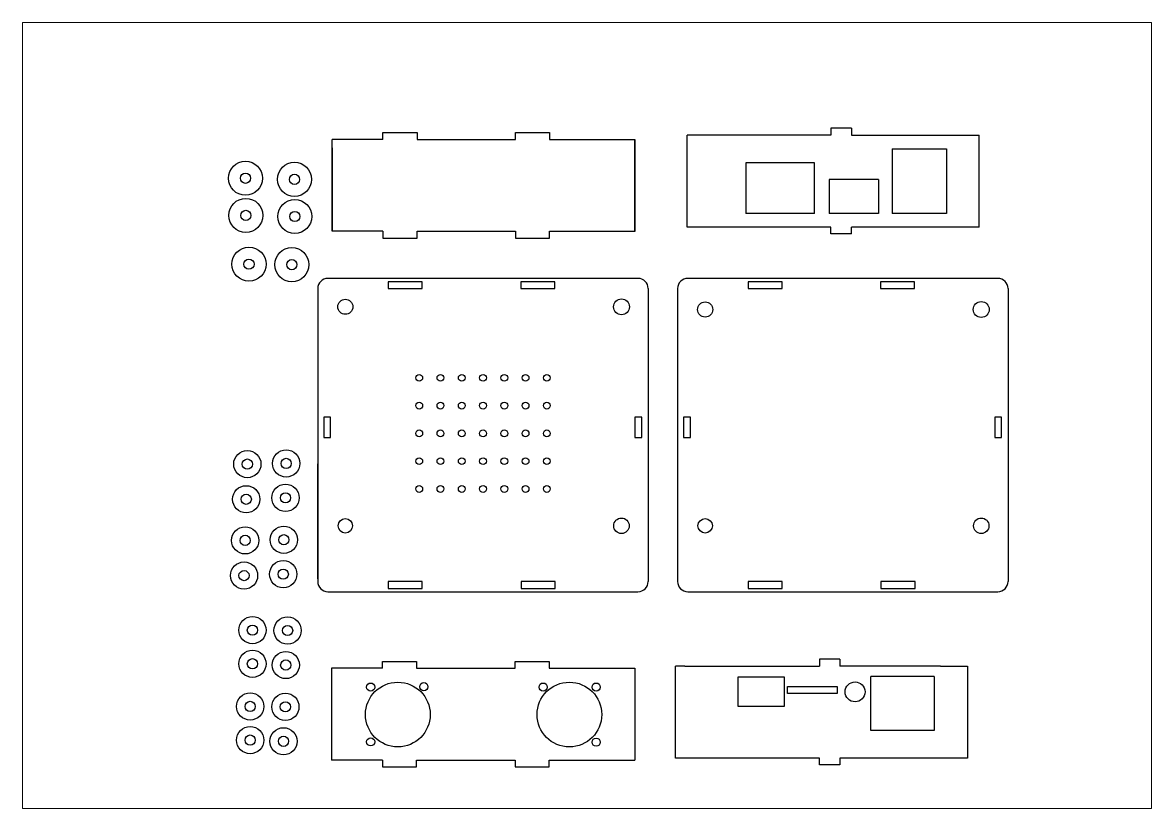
# Paper-space layout 'Layout1' of a CAD drawing. Header units: millimetres. Extents: x 29 to 258, y 20 to 180.
# The model-space entities are those that its viewports show. They can reach past a viewport. Long polylines and large blocks are cut down to what shows.
import ezdxf

# ---------------------------------------------------------------- set-up
doc = ezdxf.new("R2010")
doc.units = ezdxf.units.MM

# ---------------------------------------------------------------- blocks, each defined once
blk = doc.blocks.new('*U10')
blk.add_circle((0, 0), 1)
blk = doc.blocks.new('*U11')
at = {"color": 0, "linetype": 'ByBlock', "lineweight": -2, "transparency": 16777216}
for p in [(0, 0), (6.24, 0), (12.49, 0), (18.73, 0), (24.97, 0), (31.22, 0), (37.46, 0), (0, -8.15), (6.24, -8.15), (12.49, -8.15), (18.73, -8.15), (24.97, -8.15), (31.22, -8.15), (37.46, -8.15), (0, -16.31), (6.24, -16.31), (12.49, -16.31), (18.73, -16.31), (24.97, -16.31), (31.22, -16.31), (37.46, -16.31), (0, -24.46), (6.24, -24.46), (12.49, -24.46), (18.73, -24.46), (24.97, -24.46), (31.22, -24.46), (37.46, -24.46), (0, -32.62), (6.24, -32.62), (12.49, -32.62), (18.73, -32.62), (24.97, -32.62), (31.22, -32.62), (37.46, -32.62)]:
    blk.add_blockref('*U10', p, dxfattribs=at)

msp = doc.modelspace()

# ---------------------------------------------------------------- linework, layer by layer
for p, q in [((520.23, 2241.14), (520.23, 2243.14)), ((520.23, 2243.14), (530.23, 2243.14)), ((530.23, 2243.14), (530.23, 2241.14)), ((559.13, 2241.14), (559.13, 2243.14)), ((559.13, 2243.14), (569.16, 2243.14)), ((569.16, 2243.14), (569.16, 2241.14)), ((657.72, 2244.38), (651.72, 2244.38)), ((651.72, 2244.38), (651.72, 2242.38)), ((657.72, 2244.38), (657.72, 2242.38)), ((520.23, 2241.14), (505.29, 2241.14)), ((505.29, 2214.14), (505.29, 2241.14)), ((530.23, 2241.14), (559.13, 2241.14)), ((569.16, 2241.14), (594.19, 2241.14)), ((594.19, 2214.04), (594.19, 2241.14)), ((594.19, 2241.14), (594.19, 2214.04)), ((609.51, 2215.37), (609.51, 2242.38)), ((651.72, 2242.38), (609.51, 2242.38)), ((657.72, 2242.38), (695.18, 2242.37)), ((695.18, 2215.37), (695.18, 2242.37)), ((505.29, 2238.67), (505.29, 2214.14)), ((669.67, 2238.37), (685.67, 2238.37)), ((669.67, 2238.37), (669.67, 2219.37)), ((685.67, 2238.37), (685.67, 2219.37)), ((646.9, 2234.21), (626.72, 2234.21)), ((626.72, 2234.21), (626.72, 2219.37)), ((646.9, 2219.37), (646.9, 2234.21)), ((665.67, 2229.37), (651.17, 2229.37)), ((651.17, 2229.37), (651.17, 2219.37)), ((665.67, 2229.37), (665.67, 2219.37)), ((646.9, 2219.37), (626.72, 2219.37)), ((665.67, 2219.37), (651.17, 2219.37)), ((685.67, 2219.37), (669.67, 2219.37)), ((520.23, 2214.14), (505.29, 2214.14)), ((520.23, 2214.14), (520.23, 2212.14)), ((530.23, 2212.14), (530.23, 2214.14)), ((530.23, 2214.14), (559.13, 2214.14)), ((559.13, 2214.14), (559.13, 2212.14)), ((569.13, 2212.14), (569.13, 2214.14)), ((569.13, 2214.14), (594.19, 2214.14)), ((651.72, 2215.39), (609.51, 2215.39)), ((651.72, 2213.37), (651.72, 2215.39)), ((657.72, 2213.37), (651.72, 2213.37)), ((657.72, 2213.37), (657.72, 2215.37)), ((695.18, 2215.37), (657.72, 2215.37)), ((520.23, 2212.14), (530.23, 2212.14)), ((559.13, 2212.14), (569.13, 2212.14)), ((595.08, 2200.32), (504.08, 2200.32)), ((700.7, 2200.32), (609.7, 2200.32)), ((501.08, 2197.32), (501.08, 2111.32)), ((531.77, 2199.32), (521.77, 2199.32)), ((521.77, 2199.32), (521.77, 2197.32)), ((521.77, 2197.32), (531.77, 2197.32)), ((531.77, 2197.32), (531.77, 2199.32)), ((570.67, 2199.32), (560.67, 2199.32)), ((560.67, 2199.32), (560.67, 2197.32)), ((560.67, 2197.32), (570.67, 2197.32)), ((570.67, 2197.32), (570.67, 2199.32)), ((598.08, 2197.32), (598.08, 2111.32)), ((606.7, 2197.32), (606.7, 2111.32)), ((637.38, 2199.32), (627.38, 2199.32)), ((627.38, 2199.32), (627.38, 2197.32)), ((627.38, 2197.32), (637.38, 2197.32)), ((637.38, 2197.32), (637.38, 2199.32)), ((676.28, 2199.32), (666.28, 2199.32)), ((666.28, 2199.32), (666.28, 2197.32)), ((666.28, 2197.32), (676.28, 2197.32)), ((676.28, 2197.32), (676.28, 2199.32)), ((703.7, 2197.32), (703.7, 2111.32)), ((502.84, 2159.6), (502.84, 2153.6)), ((504.84, 2159.6), (502.84, 2159.6)), ((504.84, 2153.6), (504.84, 2159.6)), ((594.19, 2159.6), (594.19, 2153.6)), ((596.19, 2159.6), (594.19, 2159.6)), ((596.19, 2153.6), (596.19, 2159.6)), ((608.45, 2159.6), (608.45, 2153.6)), ((610.45, 2159.6), (608.45, 2159.6)), ((610.45, 2153.6), (610.45, 2159.6)), ((699.8, 2159.6), (699.8, 2153.6)), ((701.8, 2159.6), (699.8, 2159.6)), ((701.8, 2153.6), (701.8, 2159.6)), ((502.84, 2153.6), (504.84, 2153.6)), ((594.19, 2153.6), (596.19, 2153.6)), ((596.19, 2153.6), (596.19, 2153.6)), ((608.45, 2153.6), (610.45, 2153.6)), ((699.8, 2153.6), (701.8, 2153.6)), ((701.8, 2153.6), (701.8, 2153.6)), ((501.09, 2112.12), (501.09, 2145.91)), ((531.77, 2111.28), (521.77, 2111.28)), ((521.77, 2111.28), (521.77, 2109.28)), ((531.77, 2109.28), (531.77, 2111.28)), ((570.79, 2111.28), (560.79, 2111.28)), ((560.79, 2111.28), (560.79, 2109.28)), ((570.79, 2109.28), (570.79, 2111.28)), ((637.38, 2111.28), (627.38, 2111.28)), ((627.38, 2111.28), (627.38, 2109.28)), ((637.38, 2109.28), (637.38, 2111.28)), ((676.4, 2111.28), (666.4, 2111.28)), ((666.4, 2111.28), (666.4, 2109.28)), ((676.4, 2109.28), (676.4, 2111.28)), ((504.08, 2108.32), (595.08, 2108.32)), ((521.77, 2109.28), (531.77, 2109.28)), ((560.79, 2109.28), (570.79, 2109.28)), ((609.7, 2108.32), (700.7, 2108.32)), ((627.38, 2109.28), (637.38, 2109.28)), ((666.4, 2109.28), (676.4, 2109.28)), ((520.11, 2085.87), (520.11, 2087.87)), ((520.11, 2087.87), (530.11, 2087.87)), ((530.11, 2087.87), (530.11, 2085.87)), ((559.01, 2085.87), (559.01, 2087.87)), ((559.01, 2087.87), (569.03, 2087.87)), ((569.03, 2087.87), (569.03, 2085.87)), ((654.35, 2088.47), (648.35, 2088.47)), ((648.35, 2088.47), (648.35, 2086.47)), ((654.35, 2088.47), (654.35, 2086.47)), ((520.11, 2085.87), (505.16, 2085.87)), ((505.16, 2085.87), (505.16, 2058.87)), ((530.11, 2085.87), (559.01, 2085.87)), ((569.03, 2085.87), (594.19, 2085.87)), ((594.19, 2085.87), (594.19, 2058.87)), ((606.14, 2059.46), (606.14, 2086.47)), ((608.85, 2086.47), (606.14, 2086.47)), ((608.85, 2086.47), (648.35, 2086.47)), ((683.85, 2086.46), (654.35, 2086.47)), ((683.85, 2086.46), (691.82, 2086.46)), ((691.82, 2086.46), (691.82, 2059.46)), ((663.46, 2067.62), (663.46, 2083.4)), ((664.98, 2083.4), (663.46, 2083.4)), ((681.98, 2083.4), (664.98, 2083.4)), ((681.98, 2083.4), (681.98, 2067.62)), ((664.98, 2067.62), (663.46, 2067.62)), ((681.98, 2067.62), (664.98, 2067.62)), ((520.11, 2058.87), (505.16, 2058.87)), ((520.11, 2058.87), (520.11, 2056.87)), ((530.11, 2056.87), (530.11, 2058.87)), ((530.11, 2058.87), (559.01, 2058.87)), ((559.01, 2058.87), (559.01, 2056.87)), ((569.01, 2056.87), (569.01, 2058.87)), ((569.01, 2058.87), (594.19, 2058.87)), ((648.35, 2059.46), (606.14, 2059.46)), ((648.35, 2057.46), (648.35, 2059.46)), ((654.35, 2059.46), (654.35, 2057.46)), ((691.82, 2059.46), (654.35, 2059.46)), ((520.11, 2056.87), (530.11, 2056.87)), ((559.01, 2056.87), (569.01, 2056.87)), ((654.35, 2057.46), (648.35, 2057.46))]:
    msp.add_line(p, q)
for points in [[(637.99, 2083.36), (637.99, 2074.65), (624.47, 2074.65), (624.47, 2083.36)], [(653.51, 2080.49), (653.51, 2078.39), (638.92, 2078.39), (638.92, 2080.49)]]:
    msp.add_lwpolyline(points, close=True)
for centre, radius in [((479.88, 2229.72), 5), ((494.26, 2229.4), 5), ((479.88, 2229.72), 1.5), ((494.26, 2229.4), 1.5), ((479.98, 2218.82), 5), ((494.36, 2218.5), 5), ((479.98, 2218.82), 1.5), ((494.36, 2218.5), 1.5), ((480.91, 2204.5), 5), ((493.49, 2204.35), 5), ((480.91, 2204.5), 1.5), ((493.49, 2204.35), 1.5), ((509.19, 2191.98), 2.21), ((590.23, 2191.98), 2.33), ((614.8, 2191.18), 2.21), ((695.83, 2191.18), 2.33), ((480.43, 2145.8), 4), ((480.43, 2145.8), 1.5), ((491.81, 2146), 4), ((491.81, 2146), 1.5), ((480.11, 2135.46), 4), ((491.62, 2135.88), 4), ((491.62, 2135.88), 1.5), ((480.11, 2135.46), 1.5), ((479.78, 2123.4), 4), ((491.15, 2123.59), 4), ((509.19, 2127.68), 2.12), ((590.23, 2127.68), 2.27), ((614.8, 2127.68), 2.12), ((695.83, 2127.68), 2.27), ((479.78, 2123.4), 1.5), ((491.15, 2123.59), 1.5), ((490.97, 2113.47), 4), ((479.46, 2113.05), 4), ((479.46, 2113.05), 1.5), ((490.97, 2113.47), 1.5), ((481.92, 2097.05), 4), ((492.25, 2096.94), 4), ((481.92, 2097.05), 1.5), ((492.25, 2096.94), 1.5), ((481.92, 2087.17), 4), ((491.71, 2086.8), 4), ((481.92, 2087.17), 1.5), ((491.71, 2086.8), 1.5), ((524.6, 2072.26), 9.5), ((516.62, 2080.32), 1.2), ((532.23, 2080.42), 1.2), ((574.95, 2072.26), 9.5), ((567.25, 2080.32), 1.2), ((582.82, 2080.32), 1.2), ((658.8, 2078.92), 2.92), ((481.27, 2074.64), 4), ((491.59, 2074.53), 4), ((481.27, 2074.64), 1.5), ((491.59, 2074.53), 1.5), ((481.27, 2064.76), 4), ((491.05, 2064.4), 4), ((481.27, 2064.76), 1.5), ((491.05, 2064.4), 1.5), ((516.62, 2064.23), 1.2), ((582.82, 2064.15), 1.2)]:
    msp.add_circle(centre, radius)
for centre, start, end in [((504.08, 2197.32), 90, 180), ((595.08, 2197.32), 0, 90), ((609.7, 2197.32), 90, 180), ((700.7, 2197.32), 0, 90), ((504.08, 2111.32), 180, 270), ((595.08, 2111.32), 270, 0), ((609.7, 2111.32), 180, 270), ((700.7, 2111.32), 270, 0)]:
    msp.add_arc(centre, 3, start, end)

# ---------------------------------------------------------------- block references
msp.add_blockref('*U11', (530.87, 2171.12))

psp = doc.layouts.get("Layout1")

# ---------------------------------------------------------------- viewports
at = {"layer": '0', "view_target_point": (561.45, 2159.7)}
psp.add_viewport(center=(143.52, 99.95), size=(229.63, 159.9224), view_center_point=(18.67, 0.36), view_height=230.7388, dxfattribs=at)

doc.saveas('drawing.dxf')
